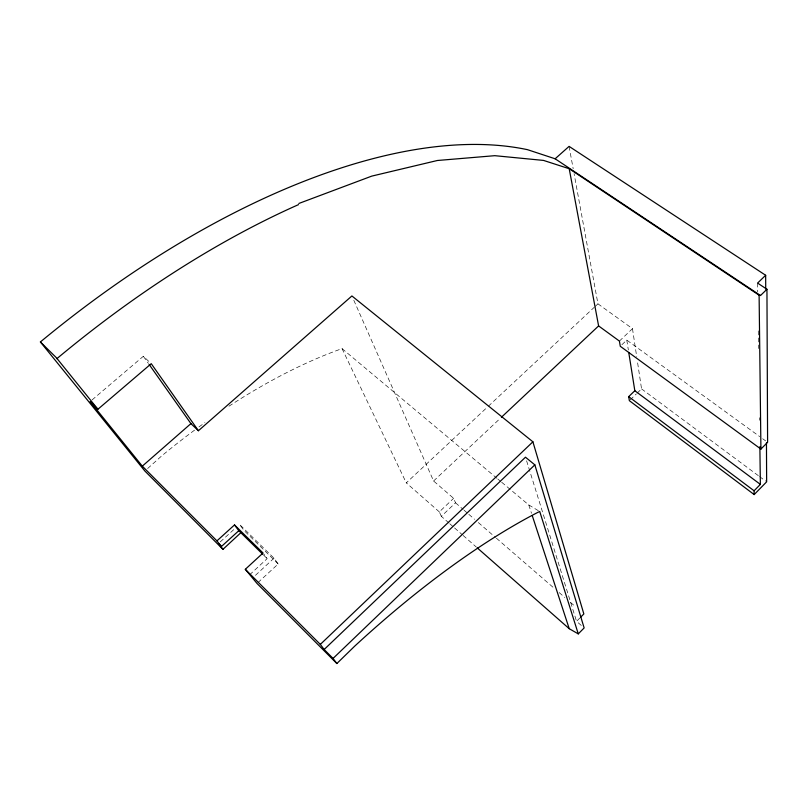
<?xml version="1.0" encoding="UTF-8"?>
<svg xmlns="http://www.w3.org/2000/svg" width="808" height="808" viewBox="0 0 808 808"><rect width="100%" height="100%" fill="white"/><g stroke="black" fill="none" stroke-linecap="round" stroke-linejoin="round"><path stroke-width="0.61" stroke-dasharray="4.04 3.03" d="M581.295 625.463L576.548 621.322L579.79 618.049M630.23 399.829L636.33 393.94M637.199 393.102L641.552 388.89L637.482 361.853M448.905 522.968L441.33 516.312L455.53 502.818L453.621 498.324L433.593 481.002L353.429 299.404M621.897 344.733L626.786 340.097L759.742 436.613M441.33 516.312L439.33 511.888L453.621 498.324M619.403 341.077L632.482 328.664L597.95 303.838L574.084 173.659M257.944 582.598L278.194 563.974L274.013 558.197L239.522 524.402L243.905 530.341L278.194 563.974M433.593 481.002L500.516 418.11M439.33 511.888L406.283 482.881L487.375 407.131M488.295 406.272L594.264 307.282M595.183 306.424L597.95 303.838M249.611 574.811L267.175 558.621L263.731 553.935M255.459 575.316L274.013 558.197M220.251 541.885L234.017 529.391M147.652 468.509L161.59 455.995A384.133 180.315 -44.1 0 1 195.011 429.826M92.051 399.95L143.349 356.277L150.369 362.863M501.687 482.265L528.775 504.95L539.734 511.504M762.691 438.754L765.641 440.895M641.552 388.89L758.571 475.831M759.581 476.589L765.63 481.083M228.977 406.192A384.133 180.315 -44.1 0 1 342.047 348.612L496.849 478.215M497.809 479.023L500.718 481.457M455.53 502.818L463.136 509.404M464.085 510.232L467.882 513.524M468.832 514.342L474.538 519.281M478.336 522.574L495.445 537.401M496.405 538.219L554.379 588.436M559.136 592.557L564.842 597.496M570.539 602.435L575.296 606.555M449.854 523.806L453.642 527.129M454.591 527.967L462.166 534.623M463.115 535.462L476.387 547.117M263.63 555.126L267.175 558.621M143.349 356.277L148.389 363.418M342.047 348.612L406.283 482.881M528.775 504.95L531.492 513.272M526.594 460.802L576.548 621.322M569.085 146.379L573.175 168.7M626.786 340.097L628.351 349.975M632.482 328.664L636.744 356.934M757.601 283.083L757.722 291.89M758.268 330.896L758.51 348.521M759.48 417.736L759.52 420.251M198.97 426.927A384.133 180.315 -44.1 0 1 204.899 422.645"/><path stroke-width="1.21" d="M628.745 352.44L634.825 390.729L628.685 396.647L629.361 400.667L754.167 494.567L766.64 481.831L766.459 442.784M754.167 494.567L754.086 490.799L760.368 484.386L759.874 446.673M578.265 633.886L584.144 627.947L534.846 464.853L525.473 457.207L324.149 649.501L333.058 658.429L336.865 663.53L354.712 646.137A418.776 139.026 -46.3 0 1 537.714 512.434L539.734 511.504L578.265 633.886L569.226 628.705L477.326 547.945M580.609 617.231L583.851 613.959L532.896 441.804L351.904 295.96L198.415 430.735L190.92 423.614L149.116 364.438M298.859 203.464L371.731 176.124L437.36 160.499L494.779 155.681L543.542 160.418L569.206 168.721L598.607 325.927L619.403 341.077L620.271 346.279L760.924 449.076L767.6 442.319L766.944 289.264L757.601 283.083L765.661 275.276L569.085 146.379L555.126 158.782L527.513 149.682A599.162 290.395 -43.5 0 0 40.4 341.946L144.864 471.014L222.968 549.319L240.168 533.361M569.206 168.721L759.106 295.203L760.51 295.516L766.944 289.264M333.058 658.429L534.846 464.853M324.149 649.501L320.321 644.4L532.896 441.804M501.435 417.251L598.607 325.927M336.865 663.53L257.025 583.467L245.309 569.297L263.044 552.995L234.502 524.937L216.938 540.875L221.392 546.531L238.804 530.705L234.502 524.937M198.415 430.735L151.248 363.681L97.899 409.262L90.153 401.566L142.309 466.145L190.92 423.614M555.126 158.782L760.51 295.516M634.825 390.729L760.368 484.386M628.685 396.647L754.086 490.799M238.804 530.705L262.741 554.258M40.4 341.946L56.358 357.712L97.899 409.262M142.309 466.145L216.938 540.875M245.309 569.297L320.321 644.4M221.392 546.531L218.423 543.552L222.968 549.319M532.27 515.655L569.226 628.705M759.106 295.203L760.924 449.076M765.661 275.276L765.721 289.133M56.853 358.681A603.546 284.588 -43.6 0 1 298.556 204.606"/></g></svg>
